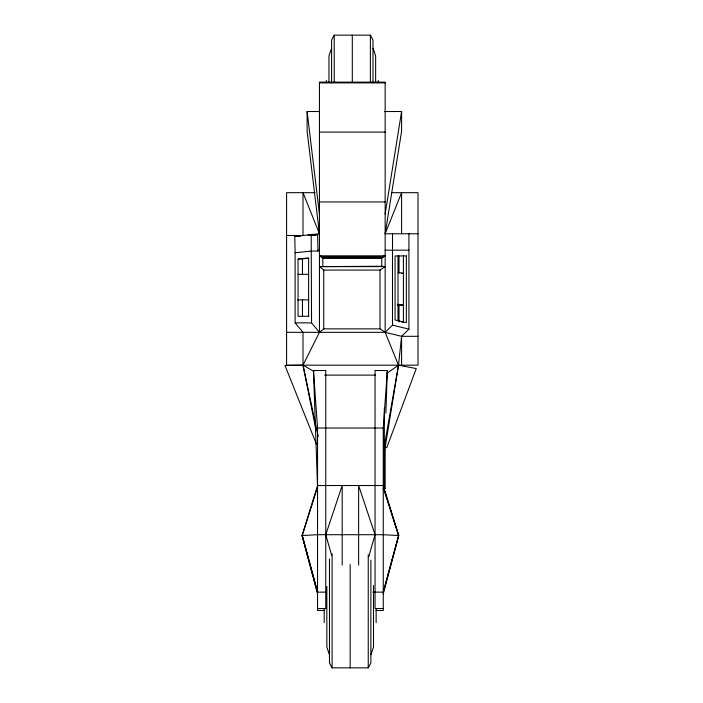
<?xml version="1.0" encoding="UTF-8"?>
<svg xmlns="http://www.w3.org/2000/svg" width="703" height="703" viewBox="0 0 703 703"><rect width="100%" height="100%" fill="white"/><g stroke="black" fill="none" stroke-linecap="round" stroke-linejoin="round"><path stroke-width="1.05" d="M384.523 451.256L384.717 445.799M385.859 413.074L387.344 370.516L375.05 370.516L375.05 608.543L383.267 608.543M376.079 610.485L383.267 610.485L383.267 428.022L387.344 370.516M408.935 233.756L408.935 329.136L401.589 336.324L398.504 365.182L385.156 447.336L385.156 488.392L382.968 488.392M385.156 214.037L401.589 111.522L384.506 111.522M418.013 233.756L385.156 233.756L401.589 131.233L401.589 111.522M383.267 593.877L398.671 535.607L383.267 485.527L317.545 485.527L302.149 535.528L317.545 593.877M383.267 592.313L398.671 535.607L383.592 488.295L398.671 535.528L383.267 592.137L372.862 592.137M368.776 556.635L375.05 534.711L358.618 485.527L358.618 565.054M317.545 487.267L302.149 535.607L317.545 592.339M331.596 48.252L328.969 55.818L328.969 82.383M370.876 654.748L373.504 647.182L373.504 585.406M385.156 233.756L401.589 192.675L401.589 233.756M373.003 82.998L373.003 40.062L370.376 35.15L334.224 35.15L331.596 40.062L331.596 82.998M329.47 559.07L329.47 662.938L332.097 667.85L368.24 667.85L370.876 662.938L370.876 560.133M381.755 266.261L319.443 266.613L323.758 270.075L380.015 270.075L385.156 266.613L381.755 266.261L381.755 258.432L383.794 256.252M392.502 233.756L392.502 325.137L385.156 332.326L286.587 332.326M418.013 336.324L401.589 336.324L385.156 332.326L380.015 328.863L323.758 328.863L319.443 332.326L303.011 365.182L316.025 430.262M386.993 373.249L398.504 365.182L416.255 368.565L386.782 447.6L385.156 447.336L384.339 446.133L398.504 365.182L385.156 332.326L385.156 82.146L319.443 82.146L319.443 332.326L311.543 322.87L311.192 234.635L317.624 234.635L317.976 251.041L311.543 251.041L295.111 252.79L295.111 322.87L303.011 332.326L303.011 365.182L318.222 436.545M322.194 257.386L319.443 255.83L385.156 255.83L382.406 257.386L322.194 257.043L382.406 257.043L385.156 255.312L382.643 256.876M317.976 251.041L319.443 250.18L317.387 250.4M295.111 252.79L294.768 236.375L319.443 233.756L307.123 131.233L307.123 111.522L319.013 111.522M312.492 235.18L317.624 234.635M308.793 316.297L298.054 316.297L298.054 259.055L308.599 257.931L308.599 316.297M298.054 259.055L308.793 258.379M302.149 535.528L317.545 592.313L302.149 535.528L317.545 534.711L383.267 534.711L398.671 535.528M319.443 82.875L385.156 82.875M319.443 132.102L385.156 132.102M315.058 192.675L286.587 192.675L286.587 365.182L418.013 365.182L418.013 192.675L391.729 192.675M319.443 201.963L385.156 201.963M311.701 234.688L316.113 234.688L308.028 235.074M286.587 235.496L303.011 235.496L303.011 192.675L319.443 233.756M294.768 236.375L300.119 236.375M385.156 250.18L408.935 250.18M320.805 256.252L322.844 258.432L381.755 258.432M319.443 266.613L385.156 266.613M401.659 273.326L403.425 273.326L398.012 272.36M298.054 274.363L308.793 274.363M297.58 299.873L308.793 299.873M397.213 304.909L403.425 305.234L398.012 304.267M401.659 322.009L403.425 322.009L403.425 255.936M295.111 322.87L311.543 322.87M317.51 486.177L313.468 370.516L325.761 370.516L325.761 608.543L317.545 608.543M324.61 375.112L375.648 375.112M313.468 370.516L317.545 428.022L383.267 428.022M317.545 592.137L325.761 592.137M324.733 610.485L317.545 610.485L317.545 428.022M392.502 325.137L408.935 329.136M313.907 371.456L303.011 365.182L284.987 365.49L316.614 444.612M319.443 255.312L321.956 256.876M385.156 488.392L384.339 487.197L384.339 407.889M373.003 48.252L375.63 55.818L375.63 82.383M329.47 654.748L326.842 647.182L326.842 586.478M331.737 555.598L325.761 534.711L342.194 485.527L342.194 565.054M307.123 111.522L319.443 214.037M401.589 336.324L401.589 365.182M399.014 255.936L399.014 273.326M399.014 305.234L399.014 322.009M398.012 255.936L398.012 320.691M380.015 270.075L380.015 328.863M378.258 80.388L378.258 82.875M376.131 608.807L376.131 622.612M370.376 35.15L370.376 81.645M368.24 554.843L368.24 667.85M352.3 35.15L352.3 81.645M350.173 564.509L350.173 667.85M334.224 35.15L334.224 81.645M332.097 553.771L332.097 667.85M326.341 80.388L326.341 82.875M324.215 608.807L324.215 622.612M323.758 270.075L323.758 328.863M322.844 258.432L322.844 266.261M302.457 259.055L302.457 274.363M302.457 299.873L302.457 316.297M406.36 255.936L395.077 255.936L395.077 319.979L406.36 322.721L406.36 255.936"/></g></svg>
